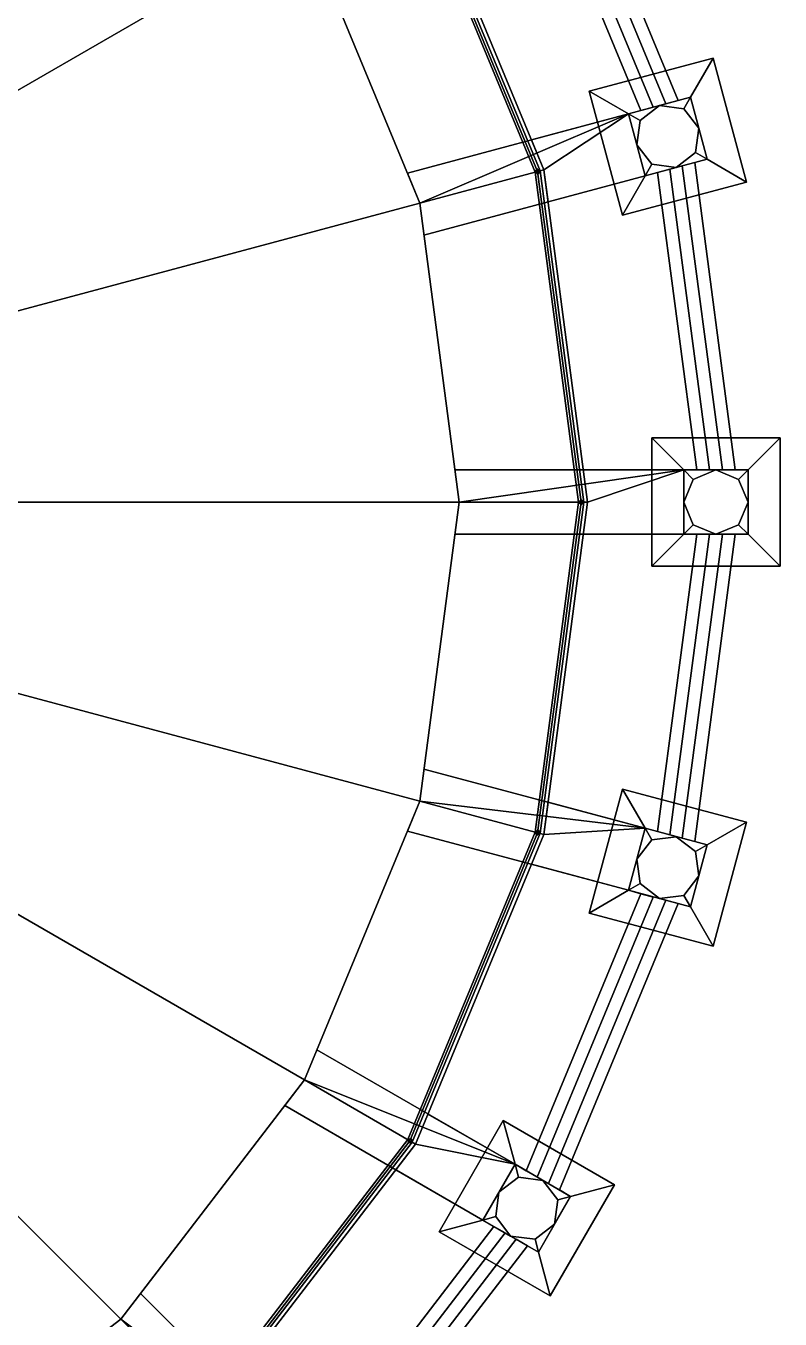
# Model space of a CAD drawing. Header units: millimetres. Extents: x -11.5 to 11.5, y -11.5 to 13.5.
# Drawn here: x 5.63 to 11.5, y -6.36 to 3.71 of the extents above; entities that cross this region are included whole.
import ezdxf

# ---------------------------------------------------------------- set-up
doc = ezdxf.new("R2010")
doc.units = ezdxf.units.MM

msp = doc.modelspace()

# ---------------------------------------------------------------- linework, layer by layer
for points in [[(6.364, 6.364, 11.5), (4.5, 7.794, 11.5), (0, 0, 11.75)], [(7.794, 4.5, 11.5), (6.364, 6.364, 11.5), (0, 0, 11.75)], [(9.521, 5.208, 5.5), (10.416, 3.05, 5.5), (10.705, 3.127, 5.5), (9.781, 5.358, 5.5)], [(9.521, 5.208, 11.5), (10.416, 3.05, 11.5), (10.705, 3.127, 11.5), (9.781, 5.358, 11.5)], [(10.705, 3.127, 5.05), (9.781, 5.358, 5.05), (9.695, 5.308, 5.05), (10.609, 3.101, 5.05)], [(10.705, 3.127, 11.05), (9.781, 5.358, 11.05), (9.695, 5.308, 11.05), (10.609, 3.101, 11.05)], [(10.705, 3.127, 5), (9.781, 5.358, 5), (9.781, 5.358, 5.05), (10.705, 3.127, 5.05)], [(10.705, 3.127, 5.45), (9.781, 5.358, 5.45), (9.781, 5.358, 5.5), (10.705, 3.127, 5.5)], [(10.705, 3.127, 11), (9.781, 5.358, 11), (9.781, 5.358, 11.05), (10.705, 3.127, 11.05)], [(10.705, 3.127, 11.45), (9.781, 5.358, 11.45), (9.781, 5.358, 11.5), (10.705, 3.127, 11.5)], [(9.521, 5.208, 5.05), (10.416, 3.05, 5.05), (10.512, 3.076, 5.05), (9.608, 5.258, 5.05)], [(9.521, 5.208, 11.05), (10.416, 3.05, 11.05), (10.512, 3.076, 11.05), (9.608, 5.258, 11.05)], [(9.608, 5.258, 5.05), (10.512, 3.076, 5.05), (10.512, 3.076, 5.45), (9.608, 5.258, 5.45)], [(9.608, 5.258, 11.05), (10.512, 3.076, 11.05), (10.512, 3.076, 11.45), (9.608, 5.258, 11.45)], [(10.609, 3.101, 5.05), (9.695, 5.308, 5.05), (9.695, 5.308, 5.45), (10.609, 3.101, 5.45)], [(10.609, 3.101, 11.05), (9.695, 5.308, 11.05), (9.695, 5.308, 11.45), (10.609, 3.101, 11.45)], [(9.521, 5.208, 5), (10.416, 3.05, 5), (10.416, 3.05, 5.05), (9.521, 5.208, 5.05)], [(9.521, 5.208, 5.45), (10.416, 3.05, 5.45), (10.416, 3.05, 5.5), (9.521, 5.208, 5.5)], [(9.521, 5.208, 11), (10.416, 3.05, 11), (10.416, 3.05, 11.05), (9.521, 5.208, 11.05)], [(9.521, 5.208, 11.45), (10.416, 3.05, 11.45), (10.416, 3.05, 11.5), (9.521, 5.208, 11.5)], [(9.659, 2.588, 5.5), (8.66, 5, 5.5), (7.794, 4.5, 5.5), (8.693, 2.329, 5.5)], [(8.6, 4.965, 6), (8.617, 4.975, 5.98), (9.611, 2.575, 5.98), (9.592, 2.57, 6)], [(8.617, 4.975, 6.02), (8.6, 4.965, 6), (9.592, 2.57, 6), (9.611, 2.575, 6.02)], [(8.6, 4.965, 6.5), (8.617, 4.975, 6.48), (9.611, 2.575, 6.48), (9.592, 2.57, 6.5)], [(8.617, 4.975, 6.52), (8.6, 4.965, 6.5), (9.592, 2.57, 6.5), (9.611, 2.575, 6.52)], [(8.617, 4.975, 5.98), (8.634, 4.985, 6), (9.63, 2.58, 6), (9.611, 2.575, 5.98)], [(8.634, 4.985, 6), (8.617, 4.975, 6.02), (9.611, 2.575, 6.02), (9.63, 2.58, 6)], [(8.617, 4.975, 6.48), (8.634, 4.985, 6.5), (9.63, 2.58, 6.5), (9.611, 2.575, 6.48)], [(8.634, 4.985, 6.5), (8.617, 4.975, 6.52), (9.611, 2.575, 6.52), (9.63, 2.58, 6.5)], [(9.659, 2.588), (8.66, 5), (8.66, 5, 5.5), (9.659, 2.588, 5.5)], [(8.693, 2.329, 11.5), (7.794, 4.5, 11.5), (0, 0, 11.75)], [(8.693, 2.329, 3.5), (7.794, 4.5, 3.5), (7.794, 4.5, 11.5), (8.693, 2.329, 11.5)], [(10.319, 3.024, 6), (10.802, 3.153, 6), (10.979, 3.459, 5.75), (10.013, 3.201, 5.75)], [(10.319, 3.024, 0.25), (10.802, 3.153, 0.25), (10.979, 3.459), (10.013, 3.201)], [(10.802, 3.153, 5.5), (10.319, 3.024, 5.5), (10.013, 3.201, 5.75), (10.979, 3.459, 5.75)], [(10.979, 3.459, 5.75), (10.802, 3.153, 6), (10.931, 2.67, 6), (11.238, 2.493, 5.75)], [(10.979, 3.459), (10.802, 3.153, 0.25), (10.931, 2.67, 0.25), (11.238, 2.493)], [(11.238, 2.493, 5.75), (10.931, 2.67, 5.5), (10.802, 3.153, 5.5), (10.979, 3.459, 5.75)], [(10.272, 2.235, 5.75), (10.448, 2.541, 6), (10.319, 3.024, 6), (10.013, 3.201, 5.75)], [(10.272, 2.235), (10.448, 2.541, 0.25), (10.319, 3.024, 0.25), (10.013, 3.201)], [(10.013, 3.201, 5.75), (10.319, 3.024, 5.5), (10.448, 2.541, 5.5), (10.272, 2.235, 5.75)], [(10.448, 2.541, 11.5), (10.931, 2.67, 11.5), (10.802, 3.153, 11.5), (10.319, 3.024, 11.5)], [(10.56, 3.088, 0.25), (10.75, 3.064, 0.25), (10.75, 3.064, 0.25), (10.802, 3.153, 0.25)], [(10.56, 3.088, 6), (10.75, 3.064, 6), (10.75, 3.064, 6), (10.802, 3.153, 6)], [(10.705, 3.127, 5.05), (10.609, 3.101, 5.05), (10.609, 3.101, 5.45), (10.705, 3.127, 5.45)], [(10.705, 3.127, 11.05), (10.609, 3.101, 11.05), (10.609, 3.101, 11.45), (10.705, 3.127, 11.45)], [(10.802, 3.153, 5), (10.705, 3.127, 5.05), (10.705, 3.127, 5.45), (10.802, 3.153, 5.5)], [(10.802, 3.153, 5), (10.705, 3.127, 5), (10.705, 3.127, 5), (10.705, 3.127, 5.05)], [(10.802, 3.153, 5.5), (10.705, 3.127, 5.45), (10.705, 3.127, 5.45), (10.705, 3.127, 5.5)], [(10.802, 3.153, 11), (10.705, 3.127, 11.05), (10.705, 3.127, 11.45), (10.802, 3.153, 11.5)], [(10.802, 3.153, 11), (10.705, 3.127, 11), (10.705, 3.127, 11), (10.705, 3.127, 11.05)], [(10.802, 3.153, 11.5), (10.705, 3.127, 11.45), (10.705, 3.127, 11.45), (10.705, 3.127, 11.5)], [(10.802, 3.153, 0.25), (10.75, 3.064, 0.25), (10.75, 3.064, 0.25), (10.867, 2.912, 0.25)], [(10.802, 3.153, 6), (10.75, 3.064, 6), (10.75, 3.064, 6), (10.867, 2.912, 6)], [(10.931, 2.67, 5.5), (10.931, 2.67, 5), (10.802, 3.153, 5), (10.802, 3.153, 5.5)], [(10.931, 2.67, 11.5), (10.931, 2.67, 11), (10.802, 3.153, 11), (10.802, 3.153, 11.5)], [(8.597, 2.562, 11.4), (8.597, 2.562, 11.5), (10.319, 3.024, 11.5), (10.319, 3.024, 11.4)], [(8.597, 2.562, 11.5), (8.693, 2.329, 11.5), (10.319, 3.024, 11.5)], [(8.693, 2.329, 11.5), (8.726, 2.079, 11.5), (10.448, 2.541, 11.5), (10.319, 3.024, 11.5)], [(9.563, 2.821, 5.4), (9.563, 2.821, 5.5), (10.319, 3.024, 5.5), (10.319, 3.024, 5.4)], [(9.563, 2.821, 5.5), (9.659, 2.588, 5.5), (9.659, 2.588, 5.5), (10.319, 3.024, 5.5)], [(9.659, 2.588, 5.5), (9.692, 2.338, 5.5), (10.448, 2.541, 5.5), (10.319, 3.024, 5.5)], [(10.319, 3.024, 0.25), (10.409, 2.972, 0.25), (10.409, 2.972, 0.25), (10.56, 3.088, 0.25)], [(10.319, 3.024, 6), (10.409, 2.972, 6), (10.409, 2.972, 6), (10.56, 3.088, 6)], [(10.416, 3.05, 5.05), (10.319, 3.024, 5), (10.319, 3.024, 5.5), (10.416, 3.05, 5.45)], [(10.416, 3.05, 5), (10.319, 3.024, 5), (10.319, 3.024, 5), (10.416, 3.05, 5.05)], [(10.416, 3.05, 5.45), (10.319, 3.024, 5.5), (10.319, 3.024, 5.5), (10.416, 3.05, 5.5)], [(10.416, 3.05, 11.05), (10.319, 3.024, 11), (10.319, 3.024, 11.5), (10.416, 3.05, 11.45)], [(10.416, 3.05, 11), (10.319, 3.024, 11), (10.319, 3.024, 11), (10.416, 3.05, 11.05)], [(10.416, 3.05, 11.45), (10.319, 3.024, 11.5), (10.319, 3.024, 11.5), (10.416, 3.05, 11.5)], [(10.384, 2.782, 0.25), (10.409, 2.972, 0.25), (10.409, 2.972, 0.25), (10.319, 3.024, 0.25)], [(10.319, 3.024, 5.4), (10.319, 3.024, 5), (10.448, 2.541, 5), (10.448, 2.541, 5.4)], [(10.384, 2.782, 6), (10.409, 2.972, 6), (10.409, 2.972, 6), (10.319, 3.024, 6)], [(10.319, 3.024, 11.5), (10.319, 3.024, 11), (10.448, 2.541, 11), (10.448, 2.541, 11.5)], [(10.56, 3.088, 0.25), (10.409, 2.972, 0.25), (10.409, 2.972, 5), (10.56, 3.088, 5)], [(10.56, 3.088, 6), (10.409, 2.972, 6), (10.409, 2.972, 11), (10.56, 3.088, 11)], [(10.512, 3.076, 5.05), (10.416, 3.05, 5.05), (10.416, 3.05, 5.45), (10.512, 3.076, 5.45)], [(10.512, 3.076, 11.05), (10.416, 3.05, 11.05), (10.416, 3.05, 11.45), (10.512, 3.076, 11.45)], [(10.75, 3.064, 0.25), (10.56, 3.088, 0.25), (10.56, 3.088, 5), (10.75, 3.064, 5)], [(10.75, 3.064, 6), (10.56, 3.088, 6), (10.56, 3.088, 11), (10.75, 3.064, 11)], [(10.867, 2.912, 0.25), (10.75, 3.064, 0.25), (10.75, 3.064, 5), (10.867, 2.912, 5)], [(10.867, 2.912, 6), (10.75, 3.064, 6), (10.75, 3.064, 11), (10.867, 2.912, 11)], [(10.409, 2.972, 0.25), (10.384, 2.782, 0.25), (10.384, 2.782, 5), (10.409, 2.972, 5)], [(10.409, 2.972, 6), (10.384, 2.782, 6), (10.384, 2.782, 11), (10.409, 2.972, 11)], [(10.842, 2.722, 0.25), (10.867, 2.912, 0.25), (10.867, 2.912, 5), (10.842, 2.722, 5)], [(10.867, 2.912, 0.25), (10.842, 2.722, 0.25), (10.842, 2.722, 0.25), (10.931, 2.67, 0.25)], [(10.842, 2.722, 6), (10.867, 2.912, 6), (10.867, 2.912, 11), (10.842, 2.722, 11)], [(10.867, 2.912, 6), (10.842, 2.722, 6), (10.842, 2.722, 6), (10.931, 2.67, 6)], [(10.384, 2.782, 0.25), (10.5, 2.631, 0.25), (10.5, 2.631, 5), (10.384, 2.782, 5)], [(10.448, 2.541, 0.25), (10.5, 2.631, 0.25), (10.5, 2.631, 0.25), (10.384, 2.782, 0.25)], [(10.384, 2.782, 6), (10.5, 2.631, 6), (10.5, 2.631, 11), (10.384, 2.782, 11)], [(10.448, 2.541, 6), (10.5, 2.631, 6), (10.5, 2.631, 6), (10.384, 2.782, 6)], [(10.69, 2.606, 0.25), (10.842, 2.722, 0.25), (10.842, 2.722, 5), (10.69, 2.606, 5)], [(10.931, 2.67, 0.25), (10.842, 2.722, 0.25), (10.842, 2.722, 0.25), (10.69, 2.606, 0.25)], [(10.69, 2.606, 6), (10.842, 2.722, 6), (10.842, 2.722, 11), (10.69, 2.606, 11)], [(10.931, 2.67, 6), (10.842, 2.722, 6), (10.842, 2.722, 6), (10.69, 2.606, 6)], [(11.238, 2.493, 5.75), (10.931, 2.67, 6), (10.448, 2.541, 6), (10.272, 2.235, 5.75)], [(11.238, 2.493), (10.931, 2.67, 0.25), (10.448, 2.541, 0.25), (10.272, 2.235)], [(10.272, 2.235, 5.75), (10.448, 2.541, 5.5), (10.931, 2.67, 5.5), (11.238, 2.493, 5.75)], [(10.69, 2.606, 0.25), (10.5, 2.631, 0.25), (10.5, 2.631, 0.25), (10.448, 2.541, 0.25)], [(10.69, 2.606, 6), (10.5, 2.631, 6), (10.5, 2.631, 6), (10.448, 2.541, 6)], [(10.5, 2.631, 0.25), (10.69, 2.606, 0.25), (10.69, 2.606, 5), (10.5, 2.631, 5)], [(10.5, 2.631, 6), (10.69, 2.606, 6), (10.69, 2.606, 11), (10.5, 2.631, 11)], [(10.545, 2.567, 5.5), (10.85, 0.25, 5.5), (11.15, 0.25, 5.5), (10.835, 2.644, 5.5)], [(10.545, 2.567, 11.5), (10.85, 0.25, 11.5), (11.15, 0.25, 11.5), (10.835, 2.644, 11.5)], [(11.15, 0.25, 5.05), (10.835, 2.644, 5.05), (10.738, 2.618, 5.05), (11.05, 0.25, 5.05)], [(11.15, 0.25, 11.05), (10.835, 2.644, 11.05), (10.738, 2.618, 11.05), (11.05, 0.25, 11.05)], [(10.738, 2.618, 5.45), (10.738, 2.618, 5.05), (10.835, 2.644, 5.05), (10.835, 2.644, 5.45)], [(10.738, 2.618, 11.45), (10.738, 2.618, 11.05), (10.835, 2.644, 11.05), (10.835, 2.644, 11.45)], [(10.835, 2.644, 5.45), (10.835, 2.644, 5.05), (10.931, 2.67, 5), (10.931, 2.67, 5.5)], [(10.835, 2.644, 5.05), (10.835, 2.644, 5), (10.931, 2.67, 5)], [(10.835, 2.644, 5.5), (10.835, 2.644, 5.45), (10.931, 2.67, 5.5)], [(10.835, 2.644, 11.45), (10.835, 2.644, 11.05), (10.931, 2.67, 11), (10.931, 2.67, 11.5)], [(10.835, 2.644, 11.05), (10.835, 2.644, 11), (10.931, 2.67, 11)], [(10.835, 2.644, 11.5), (10.835, 2.644, 11.45), (10.931, 2.67, 11.5)], [(11.15, 0.25, 5), (10.835, 2.644, 5), (10.835, 2.644, 5.05), (11.15, 0.25, 5.05)], [(11.15, 0.25, 5.45), (10.835, 2.644, 5.45), (10.835, 2.644, 5.5), (11.15, 0.25, 5.5)], [(11.15, 0.25, 11), (10.835, 2.644, 11), (10.835, 2.644, 11.05), (11.15, 0.25, 11.05)], [(11.15, 0.25, 11.45), (10.835, 2.644, 11.45), (10.835, 2.644, 11.5), (11.15, 0.25, 11.5)], [(10, 0, 5.5), (9.659, 2.588, 5.5), (8.693, 2.329, 5.5), (9, 0, 5.5)], [(8.726, 2.079, 11.5), (8.726, 2.079, 11.4), (10.448, 2.541, 11.4), (10.448, 2.541, 11.5)], [(9.606, 2.595, 5.5), (9.592, 2.57, 5.5), (9.592, 2.57, 6.5), (9.606, 2.595, 6.5)], [(9.592, 2.57, 6), (9.611, 2.575, 5.98), (9.95, 0, 5.98), (9.93, 0, 6)], [(9.611, 2.575, 6.02), (9.592, 2.57, 6), (9.93, 0, 6), (9.95, 0, 6.02)], [(9.592, 2.57, 6.5), (9.611, 2.575, 6.48), (9.95, 0, 6.48), (9.93, 0, 6.5)], [(9.611, 2.575, 6.52), (9.592, 2.57, 6.5), (9.93, 0, 6.5), (9.95, 0, 6.52)], [(9.592, 2.57, 5.5), (9.616, 2.556, 5.5), (9.616, 2.556, 6.5), (9.592, 2.57, 6.5)], [(9.63, 2.58, 5.5), (9.606, 2.595, 5.5), (9.606, 2.595, 6.5), (9.63, 2.58, 6.5)], [(9.611, 2.575, 5.98), (9.63, 2.58, 6), (9.97, 0, 6), (9.95, 0, 5.98)], [(9.63, 2.58, 6), (9.611, 2.575, 6.02), (9.95, 0, 6.02), (9.97, 0, 6)], [(9.611, 2.575, 6.48), (9.63, 2.58, 6.5), (9.97, 0, 6.5), (9.95, 0, 6.48)], [(9.63, 2.58, 6.5), (9.611, 2.575, 6.52), (9.95, 0, 6.52), (9.97, 0, 6.5)], [(9.616, 2.556, 5.5), (9.63, 2.58, 5.5), (9.63, 2.58, 6.5), (9.616, 2.556, 6.5)], [(10, 0), (9.659, 2.588), (9.659, 2.588, 5.5), (10, 0, 5.5)], [(9.692, 2.338, 5.5), (9.692, 2.338, 5.4), (10.448, 2.541, 5.4), (10.448, 2.541, 5.5)], [(10.448, 2.541, 5.5), (10.448, 2.541, 5), (10.545, 2.567, 5.05), (10.545, 2.567, 5.45)], [(10.448, 2.541, 5), (10.545, 2.567, 5), (10.545, 2.567, 5.05)], [(10.448, 2.541, 5.5), (10.545, 2.567, 5.45), (10.545, 2.567, 5.5)], [(10.448, 2.541, 11.5), (10.448, 2.541, 11), (10.545, 2.567, 11.05), (10.545, 2.567, 11.45)], [(10.448, 2.541, 11), (10.545, 2.567, 11), (10.545, 2.567, 11.05)], [(10.448, 2.541, 11.5), (10.545, 2.567, 11.45), (10.545, 2.567, 11.5)], [(10.545, 2.567, 5.05), (10.85, 0.25, 5.05), (10.95, 0.25, 5.05), (10.642, 2.593, 5.05)], [(10.545, 2.567, 11.05), (10.85, 0.25, 11.05), (10.95, 0.25, 11.05), (10.642, 2.593, 11.05)], [(10.545, 2.567, 5.45), (10.545, 2.567, 5.05), (10.642, 2.593, 5.05), (10.642, 2.593, 5.45)], [(10.545, 2.567, 11.45), (10.545, 2.567, 11.05), (10.642, 2.593, 11.05), (10.642, 2.593, 11.45)], [(10.545, 2.567, 5), (10.85, 0.25, 5), (10.85, 0.25, 5.05), (10.545, 2.567, 5.05)], [(10.545, 2.567, 5.45), (10.85, 0.25, 5.45), (10.85, 0.25, 5.5), (10.545, 2.567, 5.5)], [(10.545, 2.567, 11), (10.85, 0.25, 11), (10.85, 0.25, 11.05), (10.545, 2.567, 11.05)], [(10.545, 2.567, 11.45), (10.85, 0.25, 11.45), (10.85, 0.25, 11.5), (10.545, 2.567, 11.5)], [(10.642, 2.593, 5.05), (10.95, 0.25, 5.05), (10.95, 0.25, 5.45), (10.642, 2.593, 5.45)], [(10.642, 2.593, 11.05), (10.95, 0.25, 11.05), (10.95, 0.25, 11.45), (10.642, 2.593, 11.45)], [(11.05, 0.25, 5.05), (10.738, 2.618, 5.05), (10.738, 2.618, 5.45), (11.05, 0.25, 5.45)], [(11.05, 0.25, 11.05), (10.738, 2.618, 11.05), (10.738, 2.618, 11.45), (11.05, 0.25, 11.45)], [(9, 0, 11.5), (8.693, 2.329, 11.5), (0, 0, 11.75)], [(9, 0, 3.5), (8.693, 2.329, 3.5), (8.693, 2.329, 11.5), (9, 0, 11.5)], [(10.75, 0.25, 6), (11.25, 0.25, 6), (11.5, 0.5, 5.75), (10.5, 0.5, 5.75)], [(10.5, -0.5, 5.75), (10.75, -0.25, 6), (10.75, 0.25, 6), (10.5, 0.5, 5.75)], [(10.5, -0.5), (10.75, -0.25, 0.25), (10.75, 0.25, 0.25), (10.5, 0.5)], [(10.75, 0.25, 0.25), (11.25, 0.25, 0.25), (11.5, 0.5), (10.5, 0.5)], [(11.25, 0.25, 5.5), (10.75, 0.25, 5.5), (10.5, 0.5, 5.75), (11.5, 0.5, 5.75)], [(10.5, 0.5, 5.75), (10.75, 0.25, 5.5), (10.75, -0.25, 5.5), (10.5, -0.5, 5.75)], [(11.5, 0.5, 5.75), (11.25, 0.25, 6), (11.25, -0.25, 6), (11.5, -0.5, 5.75)], [(11.5, 0.5), (11.25, 0.25, 0.25), (11.25, -0.25, 0.25), (11.5, -0.5)], [(11.5, -0.5, 5.75), (11.25, -0.25, 5.5), (11.25, 0.25, 5.5), (11.5, 0.5, 5.75)], [(8.967, 0.25, 11.4), (8.967, 0.25, 11.5), (10.75, 0.25, 11.5), (10.75, 0.25, 11.4)], [(8.967, 0.25, 11.5), (9, 0, 11.5), (10.75, 0.25, 11.5)], [(9, 0, 11.5), (8.967, -0.25, 11.5), (10.75, -0.25, 11.5), (10.75, 0.25, 11.5)], [(9.967, 0.25, 5.4), (9.967, 0.25, 5.5), (10.75, 0.25, 5.5), (10.75, 0.25, 5.4)], [(9.967, 0.25, 5.5), (10, 0, 5.5), (10, 0, 5.5), (10.75, 0.25, 5.5)], [(10, 0, 5.5), (9.967, -0.25, 5.5), (10.75, -0.25, 5.5), (10.75, 0.25, 5.5)], [(10.75, 0.25, 0.25), (10.823, 0.177, 0.25), (10.823, 0.177, 0.25), (11, 0.25, 0.25)], [(10.75, 0, 0.25), (10.823, 0.177, 0.25), (10.823, 0.177, 0.25), (10.75, 0.25, 0.25)], [(10.85, 0.25, 5.05), (10.75, 0.25, 5), (10.75, 0.25, 5.5), (10.85, 0.25, 5.45)], [(10.75, 0.25, 5.4), (10.75, 0.25, 5), (10.75, -0.25, 5), (10.75, -0.25, 5.4)], [(10.85, 0.25, 5), (10.75, 0.25, 5), (10.75, 0.25, 5), (10.85, 0.25, 5.05)], [(10.85, 0.25, 5.45), (10.75, 0.25, 5.5), (10.75, 0.25, 5.5), (10.85, 0.25, 5.5)], [(10.75, 0.25, 6), (10.823, 0.177, 6), (10.823, 0.177, 6), (11, 0.25, 6)], [(10.75, 0, 6), (10.823, 0.177, 6), (10.823, 0.177, 6), (10.75, 0.25, 6)], [(10.75, 0.25, 11.5), (10.75, 0.25, 11), (10.75, -0.25, 11), (10.75, -0.25, 11.5)], [(10.85, 0.25, 11.05), (10.75, 0.25, 11), (10.75, 0.25, 11.5), (10.85, 0.25, 11.45)], [(10.85, 0.25, 11), (10.75, 0.25, 11), (10.75, 0.25, 11), (10.85, 0.25, 11.05)], [(10.85, 0.25, 11.45), (10.75, 0.25, 11.5), (10.75, 0.25, 11.5), (10.85, 0.25, 11.5)], [(10.75, -0.25, 11.5), (11.25, -0.25, 11.5), (11.25, 0.25, 11.5), (10.75, 0.25, 11.5)], [(11, 0.25, 0.25), (10.823, 0.177, 0.25), (10.823, 0.177, 5), (11, 0.25, 5)], [(11, 0.25, 6), (10.823, 0.177, 6), (10.823, 0.177, 11), (11, 0.25, 11)], [(10.95, 0.25, 5.05), (10.85, 0.25, 5.05), (10.85, 0.25, 5.45), (10.95, 0.25, 5.45)], [(10.95, 0.25, 11.05), (10.85, 0.25, 11.05), (10.85, 0.25, 11.45), (10.95, 0.25, 11.45)], [(11.177, 0.177, 0.25), (11, 0.25, 0.25), (11, 0.25, 5), (11.177, 0.177, 5)], [(11, 0.25, 0.25), (11.177, 0.177, 0.25), (11.177, 0.177, 0.25), (11.25, 0.25, 0.25)], [(11.177, 0.177, 6), (11, 0.25, 6), (11, 0.25, 11), (11.177, 0.177, 11)], [(11, 0.25, 6), (11.177, 0.177, 6), (11.177, 0.177, 6), (11.25, 0.25, 6)], [(11.15, 0.25, 5.05), (11.05, 0.25, 5.05), (11.05, 0.25, 5.45), (11.15, 0.25, 5.45)], [(11.15, 0.25, 11.05), (11.05, 0.25, 11.05), (11.05, 0.25, 11.45), (11.15, 0.25, 11.45)], [(11.25, 0.25, 5), (11.15, 0.25, 5.05), (11.15, 0.25, 5.45), (11.25, 0.25, 5.5)], [(11.25, 0.25, 5), (11.15, 0.25, 5), (11.15, 0.25, 5), (11.15, 0.25, 5.05)], [(11.25, 0.25, 5.5), (11.15, 0.25, 5.45), (11.15, 0.25, 5.45), (11.15, 0.25, 5.5)], [(11.25, 0.25, 11), (11.15, 0.25, 11.05), (11.15, 0.25, 11.45), (11.25, 0.25, 11.5)], [(11.25, 0.25, 11), (11.15, 0.25, 11), (11.15, 0.25, 11), (11.15, 0.25, 11.05)], [(11.25, 0.25, 11.5), (11.15, 0.25, 11.45), (11.15, 0.25, 11.45), (11.15, 0.25, 11.5)], [(11.25, 0.25, 0.25), (11.177, 0.177, 0.25), (11.177, 0.177, 0.25), (11.25, 0, 0.25)], [(11.25, 0.25, 6), (11.177, 0.177, 6), (11.177, 0.177, 6), (11.25, 0, 6)], [(11.25, -0.25, 5.5), (11.25, -0.25, 5), (11.25, 0.25, 5), (11.25, 0.25, 5.5)], [(11.25, -0.25, 11.5), (11.25, -0.25, 11), (11.25, 0.25, 11), (11.25, 0.25, 11.5)], [(10.823, 0.177, 0.25), (10.75, 0, 0.25), (10.75, 0, 5), (10.823, 0.177, 5)], [(10.823, 0.177, 6), (10.75, 0, 6), (10.75, 0, 11), (10.823, 0.177, 11)], [(11.25, 0, 0.25), (11.177, 0.177, 0.25), (11.177, 0.177, 5), (11.25, 0, 5)], [(11.25, 0, 6), (11.177, 0.177, 6), (11.177, 0.177, 11), (11.25, 0, 11)], [(4.5, -7.794, 11.5), (6.364, -6.364, 11.5), (0, 0, 11.75)], [(6.364, -6.364, 11.5), (7.794, -4.5, 11.5), (0, 0, 11.75)], [(7.794, -4.5, 11.5), (8.693, -2.329, 11.5), (0, 0, 11.75)], [(8.693, -2.329, 11.5), (9, 0, 11.5), (0, 0, 11.75)], [(9.93, 0, 6), (9.95, 0, 5.98), (9.611, -2.575, 5.98), (9.592, -2.57, 6)], [(9.95, 0, 6.02), (9.93, 0, 6), (9.592, -2.57, 6), (9.611, -2.575, 6.02)], [(9.93, 0, 6.5), (9.95, 0, 6.48), (9.611, -2.575, 6.48), (9.592, -2.57, 6.5)], [(9.95, 0, 6.52), (9.93, 0, 6.5), (9.592, -2.57, 6.5), (9.611, -2.575, 6.52)], [(9.95, 0, 5.98), (9.97, 0, 6), (9.63, -2.58, 6), (9.611, -2.575, 5.98)], [(9.97, 0, 6), (9.95, 0, 6.02), (9.611, -2.575, 6.02), (9.63, -2.58, 6)], [(9.95, 0, 6.48), (9.97, 0, 6.5), (9.63, -2.58, 6.5), (9.611, -2.575, 6.48)], [(9.97, 0, 6.5), (9.95, 0, 6.52), (9.611, -2.575, 6.52), (9.63, -2.58, 6.5)], [(9.95, 0.02, 5.5), (9.93, 0, 5.5), (9.93, 0, 6.5), (9.95, 0.02, 6.5)], [(9.97, 0, 5.5), (9.95, 0.02, 5.5), (9.95, 0.02, 6.5), (9.97, 0, 6.5)], [(8.693, -2.329, 3.5), (9, 0, 3.5), (9, 0, 11.5), (8.693, -2.329, 11.5)], [(9.659, -2.588, 5.5), (10, 0, 5.5), (9, 0, 5.5), (8.693, -2.329, 5.5)], [(9.659, -2.588), (10, 0), (10, 0, 5.5), (9.659, -2.588, 5.5)], [(9.93, 0, 5.5), (9.95, -0.02, 5.5), (9.95, -0.02, 6.5), (9.93, 0, 6.5)], [(9.95, -0.02, 5.5), (9.97, 0, 5.5), (9.97, 0, 6.5), (9.95, -0.02, 6.5)], [(10.75, 0, 0.25), (10.823, -0.177, 0.25), (10.823, -0.177, 5), (10.75, 0, 5)], [(10.75, -0.25, 0.25), (10.823, -0.177, 0.25), (10.823, -0.177, 0.25), (10.75, 0, 0.25)], [(10.75, 0, 6), (10.823, -0.177, 6), (10.823, -0.177, 11), (10.75, 0, 11)], [(10.75, -0.25, 6), (10.823, -0.177, 6), (10.823, -0.177, 6), (10.75, 0, 6)], [(11.177, -0.177, 0.25), (11.25, 0, 0.25), (11.25, 0, 5), (11.177, -0.177, 5)], [(11.25, 0, 0.25), (11.177, -0.177, 0.25), (11.177, -0.177, 0.25), (11.25, -0.25, 0.25)], [(11.177, -0.177, 6), (11.25, 0, 6), (11.25, 0, 11), (11.177, -0.177, 11)], [(11.25, 0, 6), (11.177, -0.177, 6), (11.177, -0.177, 6), (11.25, -0.25, 6)], [(11, -0.25, 0.25), (10.823, -0.177, 0.25), (10.823, -0.177, 0.25), (10.75, -0.25, 0.25)], [(11, -0.25, 6), (10.823, -0.177, 6), (10.823, -0.177, 6), (10.75, -0.25, 6)], [(10.823, -0.177, 0.25), (11, -0.25, 0.25), (11, -0.25, 5), (10.823, -0.177, 5)], [(10.823, -0.177, 6), (11, -0.25, 6), (11, -0.25, 11), (10.823, -0.177, 11)], [(11, -0.25, 0.25), (11.177, -0.177, 0.25), (11.177, -0.177, 5), (11, -0.25, 5)], [(11.25, -0.25, 0.25), (11.177, -0.177, 0.25), (11.177, -0.177, 0.25), (11, -0.25, 0.25)], [(11, -0.25, 6), (11.177, -0.177, 6), (11.177, -0.177, 11), (11, -0.25, 11)], [(11.25, -0.25, 6), (11.177, -0.177, 6), (11.177, -0.177, 6), (11, -0.25, 6)], [(8.967, -0.25, 11.5), (8.967, -0.25, 11.4), (10.75, -0.25, 11.4), (10.75, -0.25, 11.5)], [(9.967, -0.25, 5.5), (9.967, -0.25, 5.4), (10.75, -0.25, 5.4), (10.75, -0.25, 5.5)], [(11.5, -0.5, 5.75), (11.25, -0.25, 6), (10.75, -0.25, 6), (10.5, -0.5, 5.75)], [(11.5, -0.5), (11.25, -0.25, 0.25), (10.75, -0.25, 0.25), (10.5, -0.5)], [(10.5, -0.5, 5.75), (10.75, -0.25, 5.5), (11.25, -0.25, 5.5), (11.5, -0.5, 5.75)], [(10.85, -0.25, 5), (10.545, -2.567, 5), (10.545, -2.567, 5.05), (10.85, -0.25, 5.05)], [(10.85, -0.25, 5.05), (10.545, -2.567, 5.05), (10.642, -2.593, 5.05), (10.95, -0.25, 5.05)], [(10.85, -0.25, 5.45), (10.545, -2.567, 5.45), (10.545, -2.567, 5.5), (10.85, -0.25, 5.5)], [(10.85, -0.25, 5.5), (10.545, -2.567, 5.5), (10.835, -2.644, 5.5), (11.15, -0.25, 5.5)], [(10.85, -0.25, 11.05), (10.545, -2.567, 11.05), (10.642, -2.593, 11.05), (10.95, -0.25, 11.05)], [(10.85, -0.25, 11), (10.545, -2.567, 11), (10.545, -2.567, 11.05), (10.85, -0.25, 11.05)], [(10.85, -0.25, 11.45), (10.545, -2.567, 11.45), (10.545, -2.567, 11.5), (10.85, -0.25, 11.5)], [(10.85, -0.25, 11.5), (10.545, -2.567, 11.5), (10.835, -2.644, 11.5), (11.15, -0.25, 11.5)], [(10.95, -0.25, 5.05), (10.642, -2.593, 5.05), (10.642, -2.593, 5.45), (10.95, -0.25, 5.45)], [(10.95, -0.25, 11.05), (10.642, -2.593, 11.05), (10.642, -2.593, 11.45), (10.95, -0.25, 11.45)], [(10.738, -2.618, 5.05), (11.05, -0.25, 5.05), (11.05, -0.25, 5.45), (10.738, -2.618, 5.45)], [(10.835, -2.644, 5.05), (11.15, -0.25, 5.05), (11.05, -0.25, 5.05), (10.738, -2.618, 5.05)], [(10.738, -2.618, 11.05), (11.05, -0.25, 11.05), (11.05, -0.25, 11.45), (10.738, -2.618, 11.45)], [(10.835, -2.644, 11.05), (11.15, -0.25, 11.05), (11.05, -0.25, 11.05), (10.738, -2.618, 11.05)], [(10.75, -0.25, 5.5), (10.75, -0.25, 5), (10.85, -0.25, 5.05), (10.85, -0.25, 5.45)], [(10.75, -0.25, 5), (10.85, -0.25, 5), (10.85, -0.25, 5.05)], [(10.75, -0.25, 5.5), (10.85, -0.25, 5.45), (10.85, -0.25, 5.5)], [(10.75, -0.25, 11.5), (10.75, -0.25, 11), (10.85, -0.25, 11.05), (10.85, -0.25, 11.45)], [(10.75, -0.25, 11), (10.85, -0.25, 11), (10.85, -0.25, 11.05)], [(10.75, -0.25, 11.5), (10.85, -0.25, 11.45), (10.85, -0.25, 11.5)], [(10.835, -2.644, 5), (11.15, -0.25, 5), (11.15, -0.25, 5.05), (10.835, -2.644, 5.05)], [(10.835, -2.644, 5.45), (11.15, -0.25, 5.45), (11.15, -0.25, 5.5), (10.835, -2.644, 5.5)], [(10.835, -2.644, 11), (11.15, -0.25, 11), (11.15, -0.25, 11.05), (10.835, -2.644, 11.05)], [(10.835, -2.644, 11.45), (11.15, -0.25, 11.45), (11.15, -0.25, 11.5), (10.835, -2.644, 11.5)], [(10.85, -0.25, 5.45), (10.85, -0.25, 5.05), (10.95, -0.25, 5.05), (10.95, -0.25, 5.45)], [(10.85, -0.25, 11.45), (10.85, -0.25, 11.05), (10.95, -0.25, 11.05), (10.95, -0.25, 11.45)], [(11.05, -0.25, 5.45), (11.05, -0.25, 5.05), (11.15, -0.25, 5.05), (11.15, -0.25, 5.45)], [(11.05, -0.25, 11.45), (11.05, -0.25, 11.05), (11.15, -0.25, 11.05), (11.15, -0.25, 11.45)], [(11.15, -0.25, 5.45), (11.15, -0.25, 5.05), (11.25, -0.25, 5), (11.25, -0.25, 5.5)], [(11.15, -0.25, 5.05), (11.15, -0.25, 5), (11.25, -0.25, 5)], [(11.15, -0.25, 5.5), (11.15, -0.25, 5.45), (11.25, -0.25, 5.5)], [(11.15, -0.25, 11.45), (11.15, -0.25, 11.05), (11.25, -0.25, 11), (11.25, -0.25, 11.5)], [(11.15, -0.25, 11.05), (11.15, -0.25, 11), (11.25, -0.25, 11)], [(11.15, -0.25, 11.5), (11.15, -0.25, 11.45), (11.25, -0.25, 11.5)], [(8.726, -2.079, 11.5), (8.693, -2.329, 11.5), (10.448, -2.541, 11.5)], [(8.726, -2.079, 11.4), (8.726, -2.079, 11.5), (10.448, -2.541, 11.5), (10.448, -2.541, 11.4)], [(10.013, -3.201, 5.75), (10.319, -3.024, 6), (10.448, -2.541, 6), (10.272, -2.235, 5.75)], [(10.013, -3.201), (10.319, -3.024, 0.25), (10.448, -2.541, 0.25), (10.272, -2.235)], [(10.272, -2.235, 5.75), (10.448, -2.541, 5.5), (10.319, -3.024, 5.5), (10.013, -3.201, 5.75)], [(10.448, -2.541, 6), (10.931, -2.67, 6), (11.238, -2.493, 5.75), (10.272, -2.235, 5.75)], [(10.448, -2.541, 0.25), (10.931, -2.67, 0.25), (11.238, -2.493), (10.272, -2.235)], [(10.931, -2.67, 5.5), (10.448, -2.541, 5.5), (10.272, -2.235, 5.75), (11.238, -2.493, 5.75)], [(7.794, -4.5, 3.5), (8.693, -2.329, 3.5), (8.693, -2.329, 11.5), (7.794, -4.5, 11.5)], [(8.66, -5, 5.5), (9.659, -2.588, 5.5), (8.693, -2.329, 5.5), (7.794, -4.5, 5.5)], [(8.693, -2.329, 11.5), (8.597, -2.562, 11.5), (10.319, -3.024, 11.5), (10.448, -2.541, 11.5)], [(9.692, -2.338, 5.5), (9.659, -2.588, 5.5), (9.659, -2.588, 5.5), (10.448, -2.541, 5.5)], [(9.692, -2.338, 5.4), (9.692, -2.338, 5.5), (10.448, -2.541, 5.5), (10.448, -2.541, 5.4)], [(11.238, -2.493, 5.75), (10.931, -2.67, 6), (10.802, -3.153, 6), (10.979, -3.459, 5.75)], [(11.238, -2.493), (10.931, -2.67, 0.25), (10.802, -3.153, 0.25), (10.979, -3.459)], [(10.979, -3.459, 5.75), (10.802, -3.153, 5.5), (10.931, -2.67, 5.5), (11.238, -2.493, 5.75)], [(8.597, -2.562, 11.5), (8.597, -2.562, 11.4), (10.319, -3.024, 11.4), (10.319, -3.024, 11.5)], [(9.592, -2.57, 6), (9.611, -2.575, 5.98), (8.617, -4.975, 5.98), (8.6, -4.965, 6)], [(9.611, -2.575, 6.02), (9.592, -2.57, 6), (8.6, -4.965, 6), (8.617, -4.975, 6.02)], [(9.592, -2.57, 6.5), (9.611, -2.575, 6.48), (8.617, -4.975, 6.48), (8.6, -4.965, 6.5)], [(9.611, -2.575, 6.52), (9.592, -2.57, 6.5), (8.6, -4.965, 6.5), (8.617, -4.975, 6.52)], [(9.611, -2.575, 5.98), (9.63, -2.58, 6), (8.634, -4.985, 6), (8.617, -4.975, 5.98)], [(9.63, -2.58, 6), (9.611, -2.575, 6.02), (8.617, -4.975, 6.02), (8.634, -4.985, 6)], [(9.611, -2.575, 6.48), (9.63, -2.58, 6.5), (8.634, -4.985, 6.5), (8.617, -4.975, 6.48)], [(9.63, -2.58, 6.5), (9.611, -2.575, 6.52), (8.617, -4.975, 6.52), (8.634, -4.985, 6.5)], [(8.66, -5), (9.659, -2.588), (9.659, -2.588, 5.5), (8.66, -5, 5.5)], [(9.659, -2.588, 5.5), (9.563, -2.821, 5.5), (10.319, -3.024, 5.5), (10.448, -2.541, 5.5)], [(9.616, -2.556, 5.5), (9.592, -2.57, 5.5), (9.592, -2.57, 6.5), (9.616, -2.556, 6.5)], [(9.592, -2.57, 5.5), (9.606, -2.595, 5.5), (9.606, -2.595, 6.5), (9.592, -2.57, 6.5)], [(9.606, -2.595, 5.5), (9.63, -2.58, 5.5), (9.63, -2.58, 6.5), (9.606, -2.595, 6.5)], [(9.63, -2.58, 5.5), (9.616, -2.556, 5.5), (9.616, -2.556, 6.5), (9.63, -2.58, 6.5)], [(10.448, -2.541, 5.4), (10.448, -2.541, 5), (10.319, -3.024, 5), (10.319, -3.024, 5.4)], [(10.448, -2.541, 11.5), (10.448, -2.541, 11), (10.319, -3.024, 11), (10.319, -3.024, 11.5)], [(10.319, -3.024, 11.5), (10.802, -3.153, 11.5), (10.931, -2.67, 11.5), (10.448, -2.541, 11.5)], [(10.384, -2.782, 0.25), (10.5, -2.631, 0.25), (10.5, -2.631, 0.25), (10.448, -2.541, 0.25)], [(10.384, -2.782, 6), (10.5, -2.631, 6), (10.5, -2.631, 6), (10.448, -2.541, 6)], [(10.448, -2.541, 0.25), (10.5, -2.631, 0.25), (10.5, -2.631, 0.25), (10.69, -2.606, 0.25)], [(10.545, -2.567, 5.05), (10.448, -2.541, 5), (10.448, -2.541, 5.5), (10.545, -2.567, 5.45)], [(10.545, -2.567, 5), (10.448, -2.541, 5), (10.448, -2.541, 5), (10.545, -2.567, 5.05)], [(10.545, -2.567, 5.45), (10.448, -2.541, 5.5), (10.448, -2.541, 5.5), (10.545, -2.567, 5.5)], [(10.448, -2.541, 6), (10.5, -2.631, 6), (10.5, -2.631, 6), (10.69, -2.606, 6)], [(10.545, -2.567, 11.05), (10.448, -2.541, 11), (10.448, -2.541, 11.5), (10.545, -2.567, 11.45)], [(10.545, -2.567, 11), (10.448, -2.541, 11), (10.448, -2.541, 11), (10.545, -2.567, 11.05)], [(10.545, -2.567, 11.45), (10.448, -2.541, 11.5), (10.448, -2.541, 11.5), (10.545, -2.567, 11.5)], [(10.69, -2.606, 0.25), (10.5, -2.631, 0.25), (10.5, -2.631, 5), (10.69, -2.606, 5)], [(10.69, -2.606, 6), (10.5, -2.631, 6), (10.5, -2.631, 11), (10.69, -2.606, 11)], [(10.642, -2.593, 5.05), (10.545, -2.567, 5.05), (10.545, -2.567, 5.45), (10.642, -2.593, 5.45)], [(10.642, -2.593, 11.05), (10.545, -2.567, 11.05), (10.545, -2.567, 11.45), (10.642, -2.593, 11.45)], [(10.842, -2.722, 0.25), (10.69, -2.606, 0.25), (10.69, -2.606, 5), (10.842, -2.722, 5)], [(10.69, -2.606, 0.25), (10.842, -2.722, 0.25), (10.842, -2.722, 0.25), (10.931, -2.67, 0.25)], [(10.842, -2.722, 6), (10.69, -2.606, 6), (10.69, -2.606, 11), (10.842, -2.722, 11)], [(10.69, -2.606, 6), (10.842, -2.722, 6), (10.842, -2.722, 6), (10.931, -2.67, 6)], [(10.835, -2.644, 5.05), (10.738, -2.618, 5.05), (10.738, -2.618, 5.45), (10.835, -2.644, 5.45)], [(10.835, -2.644, 11.05), (10.738, -2.618, 11.05), (10.738, -2.618, 11.45), (10.835, -2.644, 11.45)], [(10.5, -2.631, 0.25), (10.384, -2.782, 0.25), (10.384, -2.782, 5), (10.5, -2.631, 5)], [(10.5, -2.631, 6), (10.384, -2.782, 6), (10.384, -2.782, 11), (10.5, -2.631, 11)], [(10.802, -3.153, 5.5), (10.802, -3.153, 5), (10.931, -2.67, 5), (10.931, -2.67, 5.5)], [(10.802, -3.153, 11.5), (10.802, -3.153, 11), (10.931, -2.67, 11), (10.931, -2.67, 11.5)], [(10.931, -2.67, 5), (10.835, -2.644, 5.05), (10.835, -2.644, 5.45), (10.931, -2.67, 5.5)], [(10.931, -2.67, 5), (10.835, -2.644, 5), (10.835, -2.644, 5), (10.835, -2.644, 5.05)], [(10.931, -2.67, 5.5), (10.835, -2.644, 5.45), (10.835, -2.644, 5.45), (10.835, -2.644, 5.5)], [(10.931, -2.67, 11), (10.835, -2.644, 11.05), (10.835, -2.644, 11.45), (10.931, -2.67, 11.5)], [(10.931, -2.67, 11), (10.835, -2.644, 11), (10.835, -2.644, 11), (10.835, -2.644, 11.05)], [(10.931, -2.67, 11.5), (10.835, -2.644, 11.45), (10.835, -2.644, 11.45), (10.835, -2.644, 11.5)], [(10.931, -2.67, 0.25), (10.842, -2.722, 0.25), (10.842, -2.722, 0.25), (10.867, -2.912, 0.25)], [(10.931, -2.67, 6), (10.842, -2.722, 6), (10.842, -2.722, 6), (10.867, -2.912, 6)], [(10.319, -3.024, 0.25), (10.409, -2.972, 0.25), (10.409, -2.972, 0.25), (10.384, -2.782, 0.25)], [(10.319, -3.024, 6), (10.409, -2.972, 6), (10.409, -2.972, 6), (10.384, -2.782, 6)], [(10.384, -2.782, 0.25), (10.409, -2.972, 0.25), (10.409, -2.972, 5), (10.384, -2.782, 5)], [(10.384, -2.782, 6), (10.409, -2.972, 6), (10.409, -2.972, 11), (10.384, -2.782, 11)], [(10.867, -2.912, 0.25), (10.842, -2.722, 0.25), (10.842, -2.722, 5), (10.867, -2.912, 5)], [(10.867, -2.912, 6), (10.842, -2.722, 6), (10.842, -2.722, 11), (10.867, -2.912, 11)], [(9.563, -2.821, 5.5), (9.563, -2.821, 5.4), (10.319, -3.024, 5.4), (10.319, -3.024, 5.5)], [(10.75, -3.064, 0.25), (10.867, -2.912, 0.25), (10.867, -2.912, 5), (10.75, -3.064, 5)], [(10.867, -2.912, 0.25), (10.75, -3.064, 0.25), (10.75, -3.064, 0.25), (10.802, -3.153, 0.25)], [(10.75, -3.064, 6), (10.867, -2.912, 6), (10.867, -2.912, 11), (10.75, -3.064, 11)], [(10.867, -2.912, 6), (10.75, -3.064, 6), (10.75, -3.064, 6), (10.802, -3.153, 6)], [(10.56, -3.088, 0.25), (10.409, -2.972, 0.25), (10.409, -2.972, 0.25), (10.319, -3.024, 0.25)], [(10.56, -3.088, 6), (10.409, -2.972, 6), (10.409, -2.972, 6), (10.319, -3.024, 6)], [(10.409, -2.972, 0.25), (10.56, -3.088, 0.25), (10.56, -3.088, 5), (10.409, -2.972, 5)], [(10.409, -2.972, 6), (10.56, -3.088, 6), (10.56, -3.088, 11), (10.409, -2.972, 11)], [(10.416, -3.05, 5), (9.521, -5.208, 5), (9.521, -5.208, 5.05), (10.416, -3.05, 5.05)], [(10.416, -3.05, 5.05), (9.521, -5.208, 5.05), (9.608, -5.258, 5.05), (10.512, -3.076, 5.05)], [(10.416, -3.05, 5.45), (9.521, -5.208, 5.45), (9.521, -5.208, 5.5), (10.416, -3.05, 5.5)], [(10.416, -3.05, 5.5), (9.521, -5.208, 5.5), (9.781, -5.358, 5.5), (10.705, -3.127, 5.5)], [(10.416, -3.05, 11.05), (9.521, -5.208, 11.05), (9.608, -5.258, 11.05), (10.512, -3.076, 11.05)], [(10.416, -3.05, 11), (9.521, -5.208, 11), (9.521, -5.208, 11.05), (10.416, -3.05, 11.05)], [(10.416, -3.05, 11.45), (9.521, -5.208, 11.45), (9.521, -5.208, 11.5), (10.416, -3.05, 11.5)], [(10.416, -3.05, 11.5), (9.521, -5.208, 11.5), (9.781, -5.358, 11.5), (10.705, -3.127, 11.5)], [(10.512, -3.076, 5.05), (9.608, -5.258, 5.05), (9.608, -5.258, 5.45), (10.512, -3.076, 5.45)], [(10.512, -3.076, 11.05), (9.608, -5.258, 11.05), (9.608, -5.258, 11.45), (10.512, -3.076, 11.45)], [(9.695, -5.308, 5.05), (10.609, -3.101, 5.05), (10.609, -3.101, 5.45), (9.695, -5.308, 5.45)], [(9.781, -5.358, 5.05), (10.705, -3.127, 5.05), (10.609, -3.101, 5.05), (9.695, -5.308, 5.05)], [(9.695, -5.308, 11.05), (10.609, -3.101, 11.05), (10.609, -3.101, 11.45), (9.695, -5.308, 11.45)], [(9.781, -5.358, 11.05), (10.705, -3.127, 11.05), (10.609, -3.101, 11.05), (9.695, -5.308, 11.05)], [(10.979, -3.459, 5.75), (10.802, -3.153, 6), (10.319, -3.024, 6), (10.013, -3.201, 5.75)], [(10.979, -3.459), (10.802, -3.153, 0.25), (10.319, -3.024, 0.25), (10.013, -3.201)], [(10.013, -3.201, 5.75), (10.319, -3.024, 5.5), (10.802, -3.153, 5.5), (10.979, -3.459, 5.75)], [(10.319, -3.024, 5.5), (10.319, -3.024, 5), (10.416, -3.05, 5.05), (10.416, -3.05, 5.45)], [(10.319, -3.024, 5), (10.416, -3.05, 5), (10.416, -3.05, 5.05)], [(10.319, -3.024, 5.5), (10.416, -3.05, 5.45), (10.416, -3.05, 5.5)], [(10.319, -3.024, 11.5), (10.319, -3.024, 11), (10.416, -3.05, 11.05), (10.416, -3.05, 11.45)], [(10.319, -3.024, 11), (10.416, -3.05, 11), (10.416, -3.05, 11.05)], [(10.319, -3.024, 11.5), (10.416, -3.05, 11.45), (10.416, -3.05, 11.5)], [(10.416, -3.05, 5.45), (10.416, -3.05, 5.05), (10.512, -3.076, 5.05), (10.512, -3.076, 5.45)], [(10.416, -3.05, 11.45), (10.416, -3.05, 11.05), (10.512, -3.076, 11.05), (10.512, -3.076, 11.45)], [(10.56, -3.088, 0.25), (10.75, -3.064, 0.25), (10.75, -3.064, 5), (10.56, -3.088, 5)], [(10.802, -3.153, 0.25), (10.75, -3.064, 0.25), (10.75, -3.064, 0.25), (10.56, -3.088, 0.25)], [(10.56, -3.088, 6), (10.75, -3.064, 6), (10.75, -3.064, 11), (10.56, -3.088, 11)], [(10.802, -3.153, 6), (10.75, -3.064, 6), (10.75, -3.064, 6), (10.56, -3.088, 6)], [(10.609, -3.101, 5.45), (10.609, -3.101, 5.05), (10.705, -3.127, 5.05), (10.705, -3.127, 5.45)], [(10.609, -3.101, 11.45), (10.609, -3.101, 11.05), (10.705, -3.127, 11.05), (10.705, -3.127, 11.45)], [(9.781, -5.358, 5), (10.705, -3.127, 5), (10.705, -3.127, 5.05), (9.781, -5.358, 5.05)], [(9.781, -5.358, 5.45), (10.705, -3.127, 5.45), (10.705, -3.127, 5.5), (9.781, -5.358, 5.5)], [(9.781, -5.358, 11), (10.705, -3.127, 11), (10.705, -3.127, 11.05), (9.781, -5.358, 11.05)], [(9.781, -5.358, 11.45), (10.705, -3.127, 11.45), (10.705, -3.127, 11.5), (9.781, -5.358, 11.5)], [(10.705, -3.127, 5.45), (10.705, -3.127, 5.05), (10.802, -3.153, 5), (10.802, -3.153, 5.5)], [(10.705, -3.127, 5.05), (10.705, -3.127, 5), (10.802, -3.153, 5)], [(10.705, -3.127, 5.5), (10.705, -3.127, 5.45), (10.802, -3.153, 5.5)], [(10.705, -3.127, 11.45), (10.705, -3.127, 11.05), (10.802, -3.153, 11), (10.802, -3.153, 11.5)], [(10.705, -3.127, 11.05), (10.705, -3.127, 11), (10.802, -3.153, 11)], [(10.705, -3.127, 11.5), (10.705, -3.127, 11.45), (10.802, -3.153, 11.5)], [(7.891, -4.267, 11.5), (7.794, -4.5, 11.5), (9.435, -5.158, 11.5)], [(7.891, -4.267, 11.4), (7.891, -4.267, 11.5), (9.435, -5.158, 11.5), (9.435, -5.158, 11.4)], [(6.364, -6.364, 3.5), (7.794, -4.5, 3.5), (7.794, -4.5, 11.5), (6.364, -6.364, 11.5)], [(7.071, -7.071, 5.5), (8.66, -5, 5.5), (7.794, -4.5, 5.5), (6.364, -6.364, 5.5)], [(7.794, -4.5, 11.5), (7.641, -4.7, 11.5), (9.185, -5.592, 11.5), (9.435, -5.158, 11.5)], [(7.641, -4.7, 11.5), (7.641, -4.7, 11.4), (9.185, -5.592, 11.4), (9.185, -5.592, 11.5)], [(8.757, -4.767, 5.5), (8.66, -5, 5.5), (8.66, -5, 5.5), (9.435, -5.158, 5.5)], [(8.757, -4.767, 5.4), (8.757, -4.767, 5.5), (9.435, -5.158, 5.5), (9.435, -5.158, 5.4)], [(8.843, -5.683, 5.75), (9.185, -5.592, 6), (9.435, -5.158, 6), (9.343, -4.817, 5.75)], [(8.843, -5.683), (9.185, -5.592, 0.25), (9.435, -5.158, 0.25), (9.343, -4.817)], [(9.343, -4.817, 5.75), (9.435, -5.158, 5.5), (9.185, -5.592, 5.5), (8.843, -5.683, 5.75)], [(9.435, -5.158, 6), (9.868, -5.408, 6), (10.209, -5.317, 5.75), (9.343, -4.817, 5.75)], [(9.435, -5.158, 0.25), (9.868, -5.408, 0.25), (10.209, -5.317), (9.343, -4.817)], [(9.868, -5.408, 5.5), (9.435, -5.158, 5.5), (9.343, -4.817, 5.75), (10.209, -5.317, 5.75)], [(8.6, -4.965, 6), (8.617, -4.975, 5.98), (7.036, -7.036, 5.98), (7.022, -7.022, 6)], [(8.617, -4.975, 6.02), (8.6, -4.965, 6), (7.022, -7.022, 6), (7.036, -7.036, 6.02)], [(8.6, -4.965, 6.5), (8.617, -4.975, 6.48), (7.036, -7.036, 6.48), (7.022, -7.022, 6.5)], [(8.617, -4.975, 6.52), (8.6, -4.965, 6.5), (7.022, -7.022, 6.5), (7.036, -7.036, 6.52)], [(8.617, -4.975, 5.98), (8.634, -4.985, 6), (7.05, -7.05, 6), (7.036, -7.036, 5.98)], [(8.634, -4.985, 6), (8.617, -4.975, 6.02), (7.036, -7.036, 6.02), (7.05, -7.05, 6)], [(8.617, -4.975, 6.48), (8.634, -4.985, 6.5), (7.05, -7.05, 6.5), (7.036, -7.036, 6.48)], [(8.634, -4.985, 6.5), (8.617, -4.975, 6.52), (7.036, -7.036, 6.52), (7.05, -7.05, 6.5)], [(7.071, -7.071), (8.66, -5), (8.66, -5, 5.5), (7.071, -7.071, 5.5)], [(8.66, -5, 5.5), (8.507, -5.2, 5.5), (9.185, -5.592, 5.5), (9.435, -5.158, 5.5)], [(8.627, -4.958, 5.5), (8.6, -4.965, 5.5), (8.6, -4.965, 6.5), (8.627, -4.958, 6.5)], [(8.6, -4.965, 5.5), (8.607, -4.992, 5.5), (8.607, -4.992, 6.5), (8.6, -4.965, 6.5)], [(8.607, -4.992, 5.5), (8.634, -4.985, 5.5), (8.634, -4.985, 6.5), (8.607, -4.992, 6.5)], [(8.634, -4.985, 5.5), (8.627, -4.958, 5.5), (8.627, -4.958, 6.5), (8.634, -4.985, 6.5)], [(8.507, -5.2, 5.5), (8.507, -5.2, 5.4), (9.185, -5.592, 5.4), (9.185, -5.592, 5.5)], [(9.435, -5.158, 5.4), (9.435, -5.158, 5), (9.185, -5.592, 5), (9.185, -5.592, 5.4)], [(9.435, -5.158, 11.5), (9.435, -5.158, 11), (9.185, -5.592, 11), (9.185, -5.592, 11.5)], [(9.185, -5.592, 11.5), (9.618, -5.842, 11.5), (9.868, -5.408, 11.5), (9.435, -5.158, 11.5)], [(9.31, -5.375, 0.25), (9.462, -5.259, 0.25), (9.462, -5.259, 0.25), (9.435, -5.158, 0.25)], [(9.31, -5.375, 6), (9.462, -5.259, 6), (9.462, -5.259, 6), (9.435, -5.158, 6)], [(9.435, -5.158, 0.25), (9.462, -5.259, 0.25), (9.462, -5.259, 0.25), (9.651, -5.283, 0.25)], [(9.521, -5.208, 5.05), (9.435, -5.158, 5), (9.435, -5.158, 5.5), (9.521, -5.208, 5.45)], [(9.521, -5.208, 5), (9.435, -5.158, 5), (9.435, -5.158, 5), (9.521, -5.208, 5.05)], [(9.521, -5.208, 5.45), (9.435, -5.158, 5.5), (9.435, -5.158, 5.5), (9.521, -5.208, 5.5)], [(9.435, -5.158, 6), (9.462, -5.259, 6), (9.462, -5.259, 6), (9.651, -5.283, 6)], [(9.521, -5.208, 11.05), (9.435, -5.158, 11), (9.435, -5.158, 11.5), (9.521, -5.208, 11.45)], [(9.521, -5.208, 11), (9.435, -5.158, 11), (9.435, -5.158, 11), (9.521, -5.208, 11.05)], [(9.521, -5.208, 11.45), (9.435, -5.158, 11.5), (9.435, -5.158, 11.5), (9.521, -5.208, 11.5)], [(9.608, -5.258, 5.05), (9.521, -5.208, 5.05), (9.521, -5.208, 5.45), (9.608, -5.258, 5.45)], [(9.608, -5.258, 11.05), (9.521, -5.208, 11.05), (9.521, -5.208, 11.45), (9.608, -5.258, 11.45)], [(9.462, -5.259, 0.25), (9.31, -5.375, 0.25), (9.31, -5.375, 5), (9.462, -5.259, 5)], [(9.462, -5.259, 6), (9.31, -5.375, 6), (9.31, -5.375, 11), (9.462, -5.259, 11)], [(9.651, -5.283, 0.25), (9.462, -5.259, 0.25), (9.462, -5.259, 5), (9.651, -5.283, 5)], [(9.651, -5.283, 6), (9.462, -5.259, 6), (9.462, -5.259, 11), (9.651, -5.283, 11)], [(10.209, -5.317, 5.75), (9.868, -5.408, 6), (9.618, -5.842, 6), (9.709, -6.183, 5.75)], [(10.209, -5.317), (9.868, -5.408, 0.25), (9.618, -5.842, 0.25), (9.709, -6.183)], [(9.709, -6.183, 5.75), (9.618, -5.842, 5.5), (9.868, -5.408, 5.5), (10.209, -5.317, 5.75)], [(9.768, -5.435, 0.25), (9.651, -5.283, 0.25), (9.651, -5.283, 5), (9.768, -5.435, 5)], [(9.651, -5.283, 0.25), (9.768, -5.435, 0.25), (9.768, -5.435, 0.25), (9.868, -5.408, 0.25)], [(9.768, -5.435, 6), (9.651, -5.283, 6), (9.651, -5.283, 11), (9.768, -5.435, 11)], [(9.651, -5.283, 6), (9.768, -5.435, 6), (9.768, -5.435, 6), (9.868, -5.408, 6)], [(9.781, -5.358, 5.05), (9.695, -5.308, 5.05), (9.695, -5.308, 5.45), (9.781, -5.358, 5.45)], [(9.781, -5.358, 11.05), (9.695, -5.308, 11.05), (9.695, -5.308, 11.45), (9.781, -5.358, 11.45)], [(9.185, -5.592, 0.25), (9.285, -5.565, 0.25), (9.285, -5.565, 0.25), (9.31, -5.375, 0.25)], [(9.185, -5.592, 6), (9.285, -5.565, 6), (9.285, -5.565, 6), (9.31, -5.375, 6)], [(9.31, -5.375, 0.25), (9.285, -5.565, 0.25), (9.285, -5.565, 5), (9.31, -5.375, 5)], [(9.31, -5.375, 6), (9.285, -5.565, 6), (9.285, -5.565, 11), (9.31, -5.375, 11)], [(9.618, -5.842, 5.5), (9.618, -5.842, 5), (9.868, -5.408, 5), (9.868, -5.408, 5.5)], [(9.618, -5.842, 11.5), (9.618, -5.842, 11), (9.868, -5.408, 11), (9.868, -5.408, 11.5)], [(9.868, -5.408, 0.25), (9.768, -5.435, 0.25), (9.768, -5.435, 0.25), (9.743, -5.625, 0.25)], [(9.868, -5.408, 6), (9.768, -5.435, 6), (9.768, -5.435, 6), (9.743, -5.625, 6)], [(9.743, -5.625, 0.25), (9.768, -5.435, 0.25), (9.768, -5.435, 5), (9.743, -5.625, 5)], [(9.743, -5.625, 6), (9.768, -5.435, 6), (9.768, -5.435, 11), (9.743, -5.625, 11)], [(9.868, -5.408, 5), (9.781, -5.358, 5.05), (9.781, -5.358, 5.45), (9.868, -5.408, 5.5)], [(9.868, -5.408, 5), (9.781, -5.358, 5), (9.781, -5.358, 5), (9.781, -5.358, 5.05)], [(9.868, -5.408, 5.5), (9.781, -5.358, 5.45), (9.781, -5.358, 5.45), (9.781, -5.358, 5.5)], [(9.868, -5.408, 11), (9.781, -5.358, 11.05), (9.781, -5.358, 11.45), (9.868, -5.408, 11.5)], [(9.868, -5.408, 11), (9.781, -5.358, 11), (9.781, -5.358, 11), (9.781, -5.358, 11.05)], [(9.868, -5.408, 11.5), (9.781, -5.358, 11.45), (9.781, -5.358, 11.45), (9.781, -5.358, 11.5)], [(9.709, -6.183, 5.75), (9.618, -5.842, 6), (9.185, -5.592, 6), (8.843, -5.683, 5.75)], [(9.709, -6.183), (9.618, -5.842, 0.25), (9.185, -5.592, 0.25), (8.843, -5.683)], [(8.843, -5.683, 5.75), (9.185, -5.592, 5.5), (9.618, -5.842, 5.5), (9.709, -6.183, 5.75)], [(9.401, -5.717, 0.25), (9.285, -5.565, 0.25), (9.285, -5.565, 0.25), (9.185, -5.592, 0.25)], [(9.401, -5.717, 6), (9.285, -5.565, 6), (9.285, -5.565, 6), (9.185, -5.592, 6)], [(9.185, -5.592, 5.5), (9.185, -5.592, 5), (9.271, -5.642, 5.05), (9.271, -5.642, 5.45)], [(9.185, -5.592, 5), (9.271, -5.642, 5), (9.271, -5.642, 5.05)], [(9.185, -5.592, 5.5), (9.271, -5.642, 5.45), (9.271, -5.642, 5.5)], [(9.185, -5.592, 11.5), (9.185, -5.592, 11), (9.271, -5.642, 11.05), (9.271, -5.642, 11.45)], [(9.185, -5.592, 11), (9.271, -5.642, 11), (9.271, -5.642, 11.05)], [(9.185, -5.592, 11.5), (9.271, -5.642, 11.45), (9.271, -5.642, 11.5)], [(9.285, -5.565, 0.25), (9.401, -5.717, 0.25), (9.401, -5.717, 5), (9.285, -5.565, 5)], [(9.285, -5.565, 6), (9.401, -5.717, 6), (9.401, -5.717, 11), (9.285, -5.565, 11)], [(9.591, -5.741, 0.25), (9.743, -5.625, 0.25), (9.743, -5.625, 5), (9.591, -5.741, 5)], [(9.743, -5.625, 0.25), (9.591, -5.741, 0.25), (9.591, -5.741, 0.25), (9.618, -5.842, 0.25)], [(9.591, -5.741, 6), (9.743, -5.625, 6), (9.743, -5.625, 11), (9.591, -5.741, 11)], [(9.743, -5.625, 6), (9.591, -5.741, 6), (9.591, -5.741, 6), (9.618, -5.842, 6)], [(9.271, -5.642, 5), (7.849, -7.495, 5), (7.849, -7.495, 5.05), (9.271, -5.642, 5.05)], [(9.271, -5.642, 5.05), (7.849, -7.495, 5.05), (7.92, -7.566, 5.05), (9.358, -5.692, 5.05)], [(9.271, -5.642, 5.45), (7.849, -7.495, 5.45), (7.849, -7.495, 5.5), (9.271, -5.642, 5.5)], [(9.271, -5.642, 5.5), (7.849, -7.495, 5.5), (8.061, -7.707, 5.5), (9.531, -5.792, 5.5)], [(9.271, -5.642, 11.05), (7.849, -7.495, 11.05), (7.92, -7.566, 11.05), (9.358, -5.692, 11.05)], [(9.271, -5.642, 11), (7.849, -7.495, 11), (7.849, -7.495, 11.05), (9.271, -5.642, 11.05)], [(9.271, -5.642, 11.45), (7.849, -7.495, 11.45), (7.849, -7.495, 11.5), (9.271, -5.642, 11.5)], [(9.271, -5.642, 11.5), (7.849, -7.495, 11.5), (8.061, -7.707, 11.5), (9.531, -5.792, 11.5)], [(9.358, -5.692, 5.05), (7.92, -7.566, 5.05), (7.92, -7.566, 5.45), (9.358, -5.692, 5.45)], [(9.358, -5.692, 11.05), (7.92, -7.566, 11.05), (7.92, -7.566, 11.45), (9.358, -5.692, 11.45)], [(7.99, -7.637, 5.05), (9.445, -5.742, 5.05), (9.445, -5.742, 5.45), (7.99, -7.637, 5.45)], [(8.061, -7.707, 5.05), (9.531, -5.792, 5.05), (9.445, -5.742, 5.05), (7.99, -7.637, 5.05)], [(7.99, -7.637, 11.05), (9.445, -5.742, 11.05), (9.445, -5.742, 11.45), (7.99, -7.637, 11.45)], [(8.061, -7.707, 11.05), (9.531, -5.792, 11.05), (9.445, -5.742, 11.05), (7.99, -7.637, 11.05)], [(9.271, -5.642, 5.45), (9.271, -5.642, 5.05), (9.358, -5.692, 5.05), (9.358, -5.692, 5.45)], [(9.271, -5.642, 11.45), (9.271, -5.642, 11.05), (9.358, -5.692, 11.05), (9.358, -5.692, 11.45)], [(9.401, -5.717, 0.25), (9.591, -5.741, 0.25), (9.591, -5.741, 5), (9.401, -5.717, 5)], [(9.618, -5.842, 0.25), (9.591, -5.741, 0.25), (9.591, -5.741, 0.25), (9.401, -5.717, 0.25)], [(9.401, -5.717, 6), (9.591, -5.741, 6), (9.591, -5.741, 11), (9.401, -5.717, 11)], [(9.618, -5.842, 6), (9.591, -5.741, 6), (9.591, -5.741, 6), (9.401, -5.717, 6)], [(9.445, -5.742, 5.45), (9.445, -5.742, 5.05), (9.531, -5.792, 5.05), (9.531, -5.792, 5.45)], [(9.445, -5.742, 11.45), (9.445, -5.742, 11.05), (9.531, -5.792, 11.05), (9.531, -5.792, 11.45)], [(8.061, -7.707, 5), (9.531, -5.792, 5), (9.531, -5.792, 5.05), (8.061, -7.707, 5.05)], [(8.061, -7.707, 5.45), (9.531, -5.792, 5.45), (9.531, -5.792, 5.5), (8.061, -7.707, 5.5)], [(8.061, -7.707, 11), (9.531, -5.792, 11), (9.531, -5.792, 11.05), (8.061, -7.707, 11.05)], [(8.061, -7.707, 11.45), (9.531, -5.792, 11.45), (9.531, -5.792, 11.5), (8.061, -7.707, 11.5)], [(9.531, -5.792, 5.45), (9.531, -5.792, 5.05), (9.618, -5.842, 5), (9.618, -5.842, 5.5)], [(9.531, -5.792, 5.05), (9.531, -5.792, 5), (9.618, -5.842, 5)], [(9.531, -5.792, 5.5), (9.531, -5.792, 5.45), (9.618, -5.842, 5.5)], [(9.531, -5.792, 11.45), (9.531, -5.792, 11.05), (9.618, -5.842, 11), (9.618, -5.842, 11.5)], [(9.531, -5.792, 11.05), (9.531, -5.792, 11), (9.618, -5.842, 11)], [(9.531, -5.792, 11.5), (9.531, -5.792, 11.45), (9.618, -5.842, 11.5)], [(6.517, -6.164, 11.5), (6.364, -6.364, 11.5), (7.778, -7.425, 11.5)], [(6.517, -6.164, 11.4), (6.517, -6.164, 11.5), (7.778, -7.425, 11.5), (7.778, -7.425, 11.4)], [(6.364, -6.364, 11.5), (6.164, -6.517, 11.5), (7.425, -7.778, 11.5), (7.778, -7.425, 11.5)]]:
    msp.add_3dface(points)

doc.saveas('drawing.dxf')
